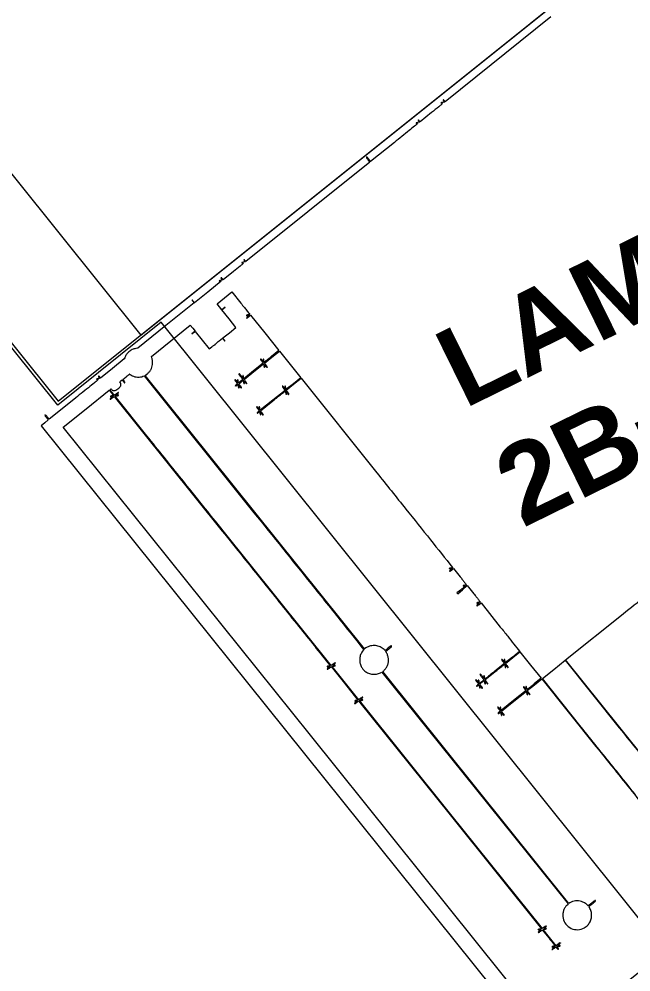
# Model space of a CAD drawing. Header units: metres. Extents: x 7511866 to 7512109, y 4692276 to 4692509.
# Drawn here: x 7511933.81 to 7511944.92, y 4692361.01 to 4692378.33 of the extents above; entities that cross this region are included whole.
import ezdxf

# ---------------------------------------------------------------- set-up
doc = ezdxf.new("R2010")
doc.units = ezdxf.units.M
doc.layers.get('0').update_dxf_attribs({"lineweight": 0})
for name, color, linetype, lineweight, true_color in [('A - Bodrumi -1 Polyline_Pen_No__23', 7, 'Continuous', 0, 0xff6600), ('A - Kati karakteristik polyline_Pen_No__8', 7, 'Continuous', 0, 0xa80f02), ('A - objekti 1 gjendja faktike_Pen_No__3', 7, 'Continuous', 0, 0xff6600)]:
    doc.layers.add(name, color=color, linetype=linetype, lineweight=lineweight, true_color=true_color)
doc.layers.add('ll-cde-shtyllat', color=7, linetype='Continuous', lineweight=0)
doc.styles.add('GENERATED_STYLE_1', font='arialbd.ttf')

# ---------------------------------------------------------------- blocks, each defined once
blk = doc.blocks.new('A$C51214811')
for points in [[(1.85, 265.68), (1.85, 224.61), (1.42, 224.61, 0.01883), (1.26, 224.6, 0.03053), (1.12, 224.58, 0.031449), (1.02, 224.56, 0.322437), (1, 224.52, 0.322621), (1.02, 224.49, 0.031364), (1.12, 224.46, 0.03048), (1.26, 224.44, 0.018798), (1.42, 224.44), (1.85, 224.44), (1.59, 223.99, 0.005), (1.49, 223.81, 0.007254), (1.41, 223.65, 0.004036), (1.35, 223.52, 0.112633), (1.34, 223.48, 0.342162), (1.38, 223.43, 0.178914), (1.47, 223.44, 0.082515), (1.59, 223.52, 0.057668), (1.7, 223.66, -0.696987), (1.78, 223.64, -0.029387), (1.82, 223.21, -0.007916), (1.84, 222.22, -0.000528), (1.84, 219.38), (1.85, 214.88), (1.42, 214.88, 0.01883), (1.26, 214.87, 0.03053), (1.12, 214.85, 0.031449), (1.02, 214.83, 0.322437), (1, 214.79, 0.323995), (1.02, 214.76, 0.030733), (1.13, 214.73, 0.030109), (1.26, 214.72, 0.018556), (1.43, 214.71), (1.86, 214.71), (1.6, 214.26, 0.004646), (1.41, 213.92, 0.058875), (1.35, 213.78, 0.283732), (1.37, 213.72, 0.184762), (1.44, 213.69, 0.147992), (1.5, 213.71, 0.039692), (1.56, 213.76, 0.036605), (1.63, 213.84, 0.030774), (1.7, 213.93, -0.739207), (1.79, 213.9, -0.006027), (1.82, 212.78, -0.003734), (1.84, 210.7, -0.000269), (1.84, 204.92), (1.85, 195.67), (0.91, 195.67, 0.003525), (0.35, 195.67, 0.03688), (0.13, 195.65, 0.135392), (0.03, 195.61, 0.271434), (0, 195.53, 0.216015), (0.06, 195.45, 0.087454), (0.18, 195.4, 0.034227), (0.42, 195.37, 0.004591), (0.94, 195.35), (1.85, 195.33), (1.85, 171.26), (1.85, 147.2), (1.42, 147.2, 0.01883), (1.26, 147.19, 0.03053), (1.12, 147.17, 0.031449), (1.02, 147.15, 0.322437), (1, 147.11, 0.323995), (1.02, 147.08, 0.030733), (1.13, 147.05, 0.030109), (1.26, 147.04, 0.018556), (1.43, 147.03), (1.86, 147.03), (1.6, 146.58, 0.004646), (1.41, 146.24, 0.058875), (1.35, 146.1, 0.283732), (1.37, 146.04, 0.184762), (1.44, 146.01, 0.147992), (1.5, 146.03, 0.039692), (1.56, 146.08, 0.036605), (1.63, 146.16, 0.030774), (1.7, 146.25, -0.682908), (1.78, 146.23, -0.037889), (1.82, 145.87, -0.008893), (1.84, 144.99, -0.000583), (1.84, 142.44), (1.85, 138.4), (1.42, 138.4, 0.014068), (1.21, 138.39, 0.058865), (1.09, 138.37, 0.122766), (1.02, 138.33, 0.200296), (1, 138.27, 0.199703), (1.02, 138.21, 0.122981), (1.09, 138.17, 0.059108), (1.21, 138.15, 0.014185), (1.42, 138.15), (1.84, 138.15), (1.59, 137.72, 0.025904), (1.42, 137.4, 0.148185), (1.39, 137.21, 0.571902), (1.47, 137.18, 0.057424), (1.65, 137.35), (1.84, 137.6), (1.84, 132.42), (1.85, 127.24), (1.23, 127.21), (0.62, 127.18), (1.23, 127.17), (1.85, 127.15), (1.85, 116.2), (1.85, 105.24), (1.56, 104.71, 0.065452), (1.14, 103.64, 0.062902), (1.02, 102.48, 0.064063), (1.18, 101.35, 0.073024), (1.63, 100.34), (1.85, 100), (1.85, 95.38), (1.85, 90.77), (1.42, 90.77, 0.014068), (1.21, 90.77, 0.058865), (1.09, 90.74, 0.122766), (1.02, 90.7, 0.200296), (1, 90.64, 0.188641), (1.02, 90.59, 0.12648), (1.08, 90.55, 0.063857), (1.2, 90.52, 0.016668), (1.38, 90.52, -0.015671), (1.53, 90.51, -0.02567), (1.65, 90.5, -0.023434), (1.74, 90.48, -0.342127), (1.76, 90.45, -0.111035), (1.75, 90.41, -0.00754), (1.7, 90.31, -0.010506), (1.63, 90.19, -0.007675), (1.55, 90.05, 0.008462), (1.4, 89.79, 0.082221), (1.35, 89.67, 0.306756), (1.38, 89.61, 0.143541), (1.46, 89.59, 0.140065), (1.52, 89.6, 0.048038), (1.59, 89.65, 0.04323), (1.65, 89.73, 0.038085), (1.71, 89.82, -0.767315), (1.79, 89.8, -0.003189), (1.82, 88.42, -0.003051), (1.84, 86.05, -0.000311), (1.84, 80.43), (1.85, 70.81), (0.95, 70.81, 0.003739), (0.42, 70.8, 0.038603), (0.21, 70.78, 0.141275), (0.11, 70.74, 0.263156), (0.08, 70.66, 0.210759), (0.14, 70.58, 0.090295), (0.26, 70.53, 0.03574), (0.49, 70.5, 0.004945), (0.98, 70.49), (1.84, 70.46), (1.86, 69.09), (1.89, 67.72), (129.36, 67.7), (256.83, 67.68)], [(443.31, 173.75, -0.000001), (443.33, 190.23, -0.415883)], [(249.62, 140.26, -0.000004), (249.61, 132.5, -0.413589)], [(245.75, 72.67), (126.08, 72.67), (6.41, 72.67), (6.41, 81.59), (6.41, 90.52), (7.43, 90.52, -0.003108), (7.82, 90.51, -0.00518), (8.15, 90.51, -0.001078), (8.43, 90.5, -0.403284), (8.44, 90.48, -0.118776), (8.44, 90.46, -0.002401), (8.38, 90.35, -0.005535), (8.31, 90.23, -0.003675), (8.23, 90.08, 0.007693), (8.08, 89.8, 0.071345), (8.03, 89.68, 0.277268), (8.06, 89.61, 0.174892), (8.13, 89.59, 0.174943), (8.19, 89.61, 0.032609), (8.26, 89.68, 0.031428), (8.35, 89.78, 0.024173), (8.43, 89.9), (8.61, 90.22), (8.61, 89.65, 0.013289), (8.62, 89.43, 0.023467), (8.64, 89.24, 0.020767), (8.66, 89.11, 0.347374), (8.7, 89.08, 0.362465), (8.73, 89.11, 0.015687), (8.76, 89.28, 0.019442), (8.78, 89.51, 0.009838), (8.78, 89.8), (8.78, 90.52), (61.11, 90.52, -0.000114), (81.17, 90.51, -0.00019), (98.06, 90.5, -0.000001), (113.4, 90.48, -0.426088), (113.43, 90.45, -0.10382), (113.42, 90.41, -0.007062), (113.37, 90.31, -0.009869), (113.3, 90.19, -0.007234), (113.22, 90.05, 0.009059), (113.07, 89.8, 0.07668), (113.02, 89.67, 0.284194), (113.04, 89.61, 0.169831), (113.12, 89.59, 0.174943), (113.17, 89.61, 0.032609), (113.25, 89.68, 0.031428), (113.34, 89.78, 0.024173), (113.41, 89.9), (113.6, 90.22), (113.6, 89.65, 0.013289), (113.61, 89.43, 0.023467), (113.63, 89.24, 0.020767), (113.65, 89.11, 0.347374), (113.69, 89.08, 0.362465), (113.72, 89.11, 0.015687), (113.75, 89.28, 0.019442), (113.77, 89.51, 0.009838), (113.77, 89.8), (113.77, 90.52), (120.29, 90.52), (126.82, 90.52), (126.6, 90.14, 0.009739), (126.51, 89.99, 0.012571), (126.44, 89.85, 0.010376), (126.39, 89.73, 0.10017), (126.38, 89.68, 0.236673), (126.41, 89.61, 0.292619), (126.48, 89.6, 0.096763), (126.6, 89.69, 0.034999), (126.72, 89.86), (126.88, 90.14), (126.88, 89.61, 0.009996), (126.89, 89.34, 0.048921), (126.91, 89.19, 0.110787), (126.95, 89.11, 0.227124), (127.01, 89.08, 0.266366), (127.07, 89.12, 0.088943), (127.11, 89.22, 0.037256), (127.13, 89.42, 0.00643), (127.14, 89.8), (127.14, 90.52), (171.42, 90.52), (215.71, 90.52), (215.46, 90.09, 0.003297), (215.27, 89.76, 0.068328), (215.22, 89.65, 0.358977), (215.25, 89.61, 0.11016), (215.33, 89.59, 0.154657), (215.39, 89.6, 0.042934), (215.46, 89.67, 0.039003), (215.54, 89.76, 0.032366), (215.61, 89.86), (215.76, 90.14), (215.78, 89.61, 0.011248), (215.8, 89.35, 0.045136), (215.83, 89.2, 0.089857), (215.87, 89.11, 0.239244), (215.93, 89.08, 0.277003), (215.99, 89.12, 0.080338), (216.03, 89.22, 0.035677), (216.05, 89.43, 0.006644), (216.05, 89.8), (216.05, 90.52), (219.18, 90.52, -0.001899), (220.38, 90.51, -0.003172), (221.39, 90.5, -0.000406), (222.29, 90.48, -0.41999), (222.31, 90.45, -0.10382), (222.3, 90.41, -0.007062), (222.25, 90.31, -0.009869), (222.18, 90.19, -0.007234), (222.1, 90.05, 0.009059), (221.95, 89.8, 0.07668), (221.9, 89.67, 0.284194), (221.92, 89.61, 0.169831), (222, 89.59, 0.174943), (222.05, 89.61, 0.032609), (222.13, 89.68, 0.031428), (222.22, 89.78, 0.024173), (222.29, 89.9), (222.48, 90.22), (222.48, 89.65, 0.013289), (222.49, 89.43, 0.023467), (222.51, 89.24, 0.020767), (222.53, 89.11, 0.347374), (222.57, 89.08, 0.362465), (222.6, 89.11, 0.015687), (222.63, 89.28, 0.019442), (222.65, 89.51, 0.009838), (222.65, 89.8), (222.65, 90.52), (223.16, 90.52, 0.010614), (223.42, 90.52, 0.050675), (223.56, 90.54, 0.113455), (223.64, 90.58, 0.222027), (223.67, 90.64, 0.20224), (223.64, 90.7, 0.122046), (223.57, 90.74, 0.058076), (223.45, 90.77, 0.013696), (223.24, 90.77), (222.81, 90.77), (223.02, 91.16, 0.011597), (223.11, 91.32, 0.014102), (223.18, 91.47, 0.012683), (223.23, 91.6, 0.089272), (223.24, 91.67, 0.194214), (223.21, 91.76, 0.365208), (223.14, 91.77, 0.095449), (223.02, 91.65, 0.025602), (222.89, 91.43), (222.69, 91.07), (222.67, 91.68, 0.009543), (222.63, 92.25, 0.600354), (222.56, 92.28, 0.220443), (222.49, 92.14, 0.008078), (222.48, 91.53), (222.48, 90.77), (219.31, 90.77), (216.14, 90.77), (216.39, 91.23, 0.022225), (216.57, 91.57, 0.222541), (216.57, 91.73, 0.536942), (216.48, 91.74, 0.030691), (216.27, 91.48), (216.06, 91.17), (216.04, 91.69, 0.014871), (216, 92.16, 0.612674), (215.92, 92.19, 0.191836), (215.85, 92.04, 0.010594), (215.82, 91.49), (215.79, 90.77), (171.51, 90.77), (127.22, 90.77), (127.49, 91.2, 0.01381), (127.61, 91.41, 0.043872), (127.67, 91.55, 0.073891), (127.69, 91.65, 0.205667), (127.66, 91.72, 0.225295), (127.61, 91.74, 0.149746), (127.55, 91.71, 0.067791), (127.47, 91.63, 0.017688), (127.37, 91.48), (127.18, 91.15), (127.14, 91.68, 0.012564), (127.09, 92.18, 0.568272), (127.01, 92.22, 0.22225), (126.93, 92.08, 0.00922), (126.9, 91.51), (126.88, 90.77), (120.4, 90.77), (113.93, 90.77), (114.14, 91.16, 0.011597), (114.23, 91.32, 0.014102), (114.3, 91.47, 0.012683), (114.35, 91.6, 0.089272), (114.36, 91.67, 0.194214), (114.33, 91.76, 0.365208), (114.26, 91.77, 0.095449), (114.14, 91.65, 0.025602), (114.01, 91.43), (113.81, 91.07), (113.79, 91.68, 0.009543), (113.75, 92.25, 0.600354), (113.68, 92.28, 0.220443), (113.61, 92.14, 0.008078), (113.6, 91.53), (113.6, 90.77), (61.28, 90.77, -0.00006), (41.21, 90.77, -0.000101), (24.32, 90.78), (8.97, 90.79, -0.414025), (8.95, 90.8, -0.118776), (8.96, 90.83, -0.002401), (9.01, 90.94, -0.005535), (9.08, 91.06, -0.003675), (9.16, 91.21, 0.021224), (9.38, 91.62, 0.269191), (9.36, 91.79, 0.509183), (9.25, 91.79, 0.024444), (9.01, 91.43), (8.79, 91.07), (8.79, 91.68, 0.012164), (8.78, 91.92, 0.02208), (8.76, 92.12, 0.018882), (8.73, 92.27, 0.351751), (8.7, 92.29, 0.365646), (8.66, 92.26, 0.014491), (8.64, 92.08, 0.018502), (8.62, 91.84, 0.009164), (8.61, 91.53), (8.61, 90.77), (7.51, 90.77), (6.41, 90.77), (6.41, 91, -0.040561), (6.42, 91.13, -0.180759), (6.46, 91.2, -0.145401), (6.54, 91.23, -0.023462), (6.7, 91.24, 0.116545), (7.14, 91.35, 0.131991), (7.45, 91.65, 0.097119), (7.64, 92.14, 0.042288), (7.7, 92.84, 0.034894), (7.66, 93.58, 0.092165), (7.49, 94.09, 0.128781), (7.19, 94.4, 0.106049), (6.76, 94.55), (6.41, 94.6), (6.41, 95.05), (6.41, 95.51), (7.01, 95.51, 0.008455), (7.31, 95.51, 0.044348), (7.48, 95.53, 0.103378), (7.57, 95.57, 0.241448), (7.6, 95.64, 0.241448), (7.57, 95.7, 0.103378), (7.48, 95.74, 0.044348), (7.31, 95.76, 0.008455), (7.01, 95.76), (6.41, 95.76), (6.41, 97.07, -0.00243), (6.42, 97.86, -0.026132), (6.44, 98.18, -0.082684), (6.48, 98.33, -0.289338), (6.56, 98.38, 0.082327), (6.65, 98.4, 0.009465), (6.85, 98.47, 0.011203), (7.08, 98.56, 0.008916), (7.32, 98.67, 0.054982), (8.02, 99.11, 0.04513), (8.67, 99.72, 0.04585), (9.18, 100.42, 0.063026), (9.49, 101.13), (9.59, 101.47), (62.78, 101.49, -0.000076), (90.48, 101.5, -0.000422), (105.33, 101.49, -0.000018), (115.92, 101.47, -0.339554), (116, 101.41, -0.005474), (116.02, 101.35, -0.000736), (116.05, 101.21, -0.00085), (116.09, 101.05, -0.000716), (116.13, 100.88, 0.075333), (116.57, 99.77, 0.069307), (117.33, 98.81, 0.068572), (118.33, 98.08, 0.070968), (119.48, 97.67, 0.015857), (119.99, 97.58, 0.036107), (120.37, 97.55, 0.036146), (120.76, 97.58, 0.015922), (121.26, 97.67, 0.07402), (122.43, 98.1, 0.069028), (123.45, 98.87, 0.070107), (124.21, 99.87, 0.08096), (124.62, 101), (124.72, 101.52), (169.79, 101.52), (214.85, 101.52), (214.91, 101.06, 0.049373), (215.12, 100.1, 0.055087), (215.52, 99.24, 0.056018), (216.09, 98.5, 0.054161), (216.81, 97.89, 0.117409), (218.72, 97.18, 0.118347), (220.74, 97.41, 0.117745), (222.44, 98.54, 0.115387), (223.46, 100.32, 0.047135), (223.57, 100.85, 0.02604), (223.61, 101.52, 0.02604), (223.57, 102.18, 0.047135), (223.46, 102.71, 0.069468), (222.93, 103.88, 0.073909), (222.1, 104.83, 0.07304), (221.02, 105.5, 0.065541), (219.76, 105.87), (219.44, 105.92), (219.42, 107.25, 0.002694), (219.4, 108.02, 0.024341), (219.37, 108.36, 0.063775), (219.33, 108.54, 0.25553), (219.25, 108.61, 0.334728), (219.16, 108.57, 0.089588), (219.12, 108.42, 0.025535), (219.1, 108.1, 0.002236), (219.1, 107.28), (219.1, 105.92), (218.78, 105.87, 0.02866), (218.27, 105.77, 0.022722), (217.74, 105.59, 0.023102), (217.23, 105.38, 0.034985), (216.82, 105.14, 0.051402), (216.12, 104.56, 0.054904), (215.56, 103.86, 0.053237), (215.16, 103.03, 0.043644), (214.91, 102.09), (214.86, 101.77), (169.81, 101.77), (124.77, 101.77), (124.77, 102, 0.043873), (124.73, 102.39, 0.015954), (124.62, 102.92, 0.016173), (124.46, 103.45, 0.036222), (124.31, 103.85, 0.059134), (123.74, 104.73, 0.060864), (122.98, 105.44, 0.060105), (122.06, 105.96, 0.055235), (121.03, 106.27), (120.54, 106.36), (120.54, 107.53, 0.002456), (120.54, 108.27, 0.0333), (120.51, 108.54, 0.12777), (120.46, 108.66, 0.234011), (120.37, 108.71, 0.234211), (120.28, 108.66, 0.127626), (120.22, 108.54, 0.033257), (120.2, 108.27, 0.002451), (120.2, 107.53), (120.2, 106.35), (119.84, 106.3, 0.034899), (119.1, 106.13, 0.041812), (118.43, 105.87, 0.042614), (117.83, 105.5, 0.038779), (117.28, 105.03, 0.040409), (116.78, 104.44, 0.046108), (116.4, 103.79, 0.045737), (116.14, 103.09, 0.038678), (116, 102.31), (115.95, 101.77), (62.83, 101.77), (9.71, 101.77), (9.71, 102.56, 0.040449), (9.64, 103.44, 0.051453), (9.43, 104.23, 0.052465), (9.06, 104.94, 0.044668), (8.54, 105.61, 0.036789), (8.19, 105.93, 0.022927), (7.73, 106.26, 0.023018), (7.25, 106.54, 0.040952), (6.83, 106.72), (6.41, 106.86), (6.41, 114.42), (6.41, 121.99), (7.56, 121.99), (8.7, 121.99), (8.71, 121.37), (8.73, 120.76), (8.76, 121.37), (8.79, 121.99), (12.17, 121.99), (15.55, 121.99), (15.55, 123.03, -0.006315), (15.56, 123.5, -0.015851), (15.58, 123.84, -0.016392), (15.61, 124.08, -0.159118), (15.65, 124.17, 0.049631), (15.7, 124.23, 0.147822), (15.71, 124.27, 0.147822), (15.7, 124.32, 0.049631), (15.65, 124.37, -0.167375), (15.6, 124.47, -0.012894), (15.57, 124.77, -0.01311), (15.56, 125.2, -0.004509), (15.55, 125.81), (15.55, 127.15), (16.16, 127.17), (16.78, 127.18), (16.16, 127.21), (15.55, 127.24), (15.55, 129.82), (15.55, 132.39), (12.17, 132.39), (8.78, 132.39), (8.77, 133.01), (8.75, 133.62), (8.72, 133.01), (8.69, 132.39), (7.55, 132.39), (6.41, 132.39), (6.41, 135.27), (6.41, 138.15), (10.77, 138.15, -0.000724), (12.44, 138.14, -0.001208), (13.85, 138.14, -0.000059), (15.11, 138.13, -0.411883), (15.13, 138.11, -0.118776), (15.12, 138.09, -0.002401), (15.07, 137.98, -0.005535), (15, 137.85, -0.003675), (14.92, 137.71, 0.021224), (14.7, 137.3, 0.269191), (14.72, 137.13, 0.509183), (14.83, 137.13, 0.024444), (15.07, 137.49), (15.29, 137.85), (15.29, 137.24, 0.012164), (15.3, 137, 0.02208), (15.32, 136.8, 0.018882), (15.35, 136.65, 0.351751), (15.38, 136.62, 0.365646), (15.42, 136.65, 0.014491), (15.44, 136.84, 0.018502), (15.46, 137.08, 0.009164), (15.47, 137.39), (15.47, 138.15), (22.32, 138.15), (29.17, 138.15), (29.17, 135.31, -0.002098), (29.17, 134.23, -0.003503), (29.15, 133.31, -0.000495), (29.13, 132.51, -0.419262), (29.11, 132.48, -0.10382), (29.07, 132.49, -0.007062), (28.96, 132.54, -0.009869), (28.84, 132.61, -0.007234), (28.71, 132.69, 0.009059), (28.45, 132.84, 0.07668), (28.33, 132.89, 0.284194), (28.27, 132.87, 0.169831), (28.24, 132.79, 0.174943), (28.26, 132.74, 0.032609), (28.33, 132.66, 0.031428), (28.44, 132.58, 0.024173), (28.56, 132.5), (28.87, 132.31), (28.3, 132.31, 0.008975), (28.01, 132.31, 0.045684), (27.85, 132.28, 0.104993), (27.76, 132.24, 0.2369), (27.73, 132.18, 0.266366), (27.77, 132.12, 0.088943), (27.87, 132.08, 0.037256), (28.07, 132.06, 0.00643), (28.45, 132.06), (29.17, 132.06), (29.17, 128.28), (29.17, 124.51), (28.8, 124.73, 0.009739), (28.65, 124.81, 0.012571), (28.51, 124.88, 0.010376), (28.39, 124.94, 0.10017), (28.33, 124.95, 0.236673), (28.26, 124.91, 0.292619), (28.25, 124.84, 0.096763), (28.35, 124.73, 0.034999), (28.52, 124.61), (28.79, 124.44), (27.97, 124.44, 0.003998), (27.46, 124.44, 0.046613), (27.26, 124.42, 0.162038), (27.18, 124.36, 0.183401), (27.14, 124.27, 0.212584), (27.18, 124.18, 0.142907), (27.29, 124.13, 0.038318), (27.52, 124.11, 0.002988), (28.16, 124.1), (29.17, 124.1), (29.17, 123.3, -0.007403), (29.17, 122.99, -0.012304), (29.15, 122.73, -0.005939), (29.13, 122.52, -0.386439), (29.11, 122.5, -0.111035), (29.07, 122.51, -0.00754), (28.96, 122.56, -0.010506), (28.84, 122.63, -0.007675), (28.71, 122.71, 0.00846), (28.44, 122.86, 0.082579), (28.32, 122.9, 0.307657), (28.27, 122.88, 0.142341), (28.24, 122.79, 0.168972), (28.26, 122.73, 0.03918), (28.33, 122.66, 0.036138), (28.44, 122.57, 0.0286), (28.56, 122.5), (28.87, 122.33), (28.3, 122.33, 0.009031), (28.01, 122.32, 0.045588), (27.85, 122.3, 0.104163), (27.76, 122.26, 0.236978), (27.73, 122.2, 0.266366), (27.77, 122.14, 0.088943), (27.87, 122.1, 0.037256), (28.07, 122.08, 0.00643), (28.45, 122.07), (29.17, 122.07), (29.17, 121.61, 0.01212), (29.18, 121.38, 0.054498), (29.2, 121.24, 0.118311), (29.24, 121.17, 0.211442), (29.3, 121.14, 0.202455), (29.36, 121.17, 0.121964), (29.4, 121.24, 0.057989), (29.42, 121.36, 0.013655), (29.42, 121.57), (29.42, 122), (29.8, 121.78, 0.022251), (30.06, 121.65, 0.053466), (30.26, 121.58, 0.105612), (30.39, 121.58, 0.358625), (30.44, 121.64, 0.209335), (30.42, 121.67, 0.022051), (30.35, 121.73, 0.024308), (30.25, 121.8, 0.017141), (30.14, 121.87), (29.84, 122.03), (30.36, 122.07, 0.015897), (30.58, 122.1, 0.028466), (30.76, 122.13, 0.03066), (30.88, 122.17, 0.221727), (30.93, 122.22, 0.394072), (30.9, 122.27, 0.061095), (30.79, 122.3, 0.029435), (30.57, 122.32, 0.006363), (30.19, 122.33), (29.42, 122.33), (29.42, 123.21), (29.42, 124.1), (29.84, 123.85, 0.012763), (30.13, 123.68, 0.067597), (30.31, 123.61, 0.21343), (30.4, 123.63, 0.244789), (30.44, 123.71, 0.180386), (30.42, 123.76, 0.035725), (30.35, 123.83, 0.033672), (30.24, 123.91, 0.025766), (30.12, 123.98), (29.81, 124.15), (30.38, 124.17, 0.011728), (30.84, 124.2, 0.282752), (30.93, 124.28, 0.513051), (30.89, 124.35, 0.013135), (30.45, 124.36, -0.009248), (30.24, 124.36, -0.008086), (30.02, 124.37, -0.008156), (29.82, 124.39, -0.023865), (29.69, 124.41), (29.42, 124.46), (29.42, 128.22), (29.42, 131.99), (29.82, 131.77, 0.011597), (29.97, 131.68, 0.014102), (30.13, 131.61, 0.012683), (30.26, 131.56, 0.089272), (30.32, 131.55, 0.18104), (30.41, 131.58, 0.365083), (30.43, 131.65, 0.111398), (30.32, 131.76, 0.034758), (30.13, 131.87), (29.82, 132.01), (30.36, 132.06, 0.01551), (30.58, 132.08, 0.028269), (30.75, 132.12, 0.030562), (30.88, 132.16, 0.222764), (30.93, 132.2, 0.394072), (30.9, 132.25, 0.061095), (30.79, 132.29, 0.029435), (30.57, 132.3, 0.006363), (30.19, 132.31), (29.42, 132.31), (29.42, 135.23), (29.42, 138.15), (34.59, 138.15), (39.75, 138.15), (39.75, 135.26), (39.75, 132.38), (39.43, 132.57, -0.004855), (39.3, 132.65, -0.005537), (39.18, 132.72, -0.005042), (39.08, 132.79, -0.030884), (39.03, 132.83, 0.094374), (38.94, 132.89, 0.116251), (38.84, 132.9, 0.159083), (38.76, 132.86, 0.211125), (38.73, 132.8, 0.175744), (38.75, 132.74, 0.030637), (38.83, 132.67, 0.030019), (38.93, 132.58, 0.022931), (39.05, 132.5), (39.37, 132.32), (38.79, 132.31, 0.009126), (38.51, 132.31, 0.039013), (38.35, 132.29, 0.08811), (38.26, 132.25, 0.348167), (38.24, 132.2, 0.245891), (38.3, 132.15, 0.029679), (38.45, 132.12, 0.024548), (38.68, 132.09, 0.009086), (39.01, 132.07), (39.75, 132.05), (39.75, 127.23), (39.75, 122.41), (39.29, 122.67, 0.013355), (39.08, 122.78, 0.038063), (38.93, 122.84, 0.059741), (38.82, 122.86, 0.278577), (38.77, 122.83, 0.076687), (38.74, 122.76, 0.251534), (38.75, 122.71, 0.069626), (38.82, 122.66, 0.002903), (39.07, 122.51), (39.37, 122.33), (38.79, 122.33, 0.009032), (38.51, 122.32, 0.039072), (38.35, 122.3, 0.089232), (38.26, 122.27, 0.348622), (38.24, 122.22, 0.245891), (38.3, 122.17, 0.029679), (38.45, 122.14, 0.024548), (38.68, 122.11, 0.009086), (39.01, 122.09), (39.75, 122.07), (39.75, 121.6, 0.017228), (39.75, 121.43, 0.028058), (39.77, 121.28, 0.027297), (39.8, 121.17, 0.331536), (39.83, 121.14, 0.324203), (39.86, 121.17, 0.030638), (39.89, 121.27, 0.030052), (39.91, 121.41, 0.018519), (39.92, 121.57, -0.013899), (39.92, 121.74, -0.025446), (39.93, 121.87, -0.02668), (39.95, 121.96, -0.467856), (39.98, 121.97, -0.005811), (40.02, 121.95, -0.000383), (40.14, 121.89, -0.000554), (40.28, 121.82, -0.000414), (40.44, 121.74, 0.035984), (40.7, 121.63, 0.100963), (40.89, 121.6, 0.569766), (40.92, 121.66, 0.111292), (40.82, 121.77, -0.006043), (40.51, 121.96, -0.33335), (40.48, 122.02, -0.322883), (40.54, 122.06, -0.005843), (40.91, 122.07, 0.010086), (41.18, 122.08, 0.048769), (41.33, 122.1, 0.109555), (41.41, 122.14, 0.227288), (41.44, 122.2, 0.273642), (41.4, 122.26, 0.084509), (41.29, 122.3, 0.035355), (41.08, 122.32, 0.005946), (40.68, 122.33), (39.92, 122.33), (39.92, 127.15, -0.001233), (39.92, 129, -0.002058), (39.93, 130.55, -0.000171), (39.95, 131.94, -0.422362), (39.98, 131.97, -0.10382), (40.02, 131.96, -0.007062), (40.12, 131.91, -0.009869), (40.25, 131.84, -0.007234), (40.38, 131.76, 0.028609), (40.74, 131.57, 0.215036), (40.92, 131.56, 0.550574), (40.94, 131.66, 0.037328), (40.66, 131.88), (40.38, 132.05), (40.91, 132.05, 0.010038), (41.18, 132.06, 0.04885), (41.33, 132.08, 0.11021), (41.41, 132.12, 0.227201), (41.44, 132.18, 0.273642), (41.4, 132.25, 0.084509), (41.29, 132.28, 0.035355), (41.08, 132.3, 0.005946), (40.68, 132.31), (39.92, 132.31), (39.92, 135.22), (39.92, 138.13), (76.65, 138.09, -0.000037), (90.74, 138.07, -0.000061), (102.62, 138.06, -0.000001), (113.4, 138.04, -0.0589), (113.45, 138.03, -0.451332), (113.46, 138.01, -0.016809), (113.42, 137.91, -0.020482), (113.35, 137.77, -0.011655), (113.26, 137.62, 0.008779), (113.16, 137.46, 0.01176), (113.08, 137.31, 0.009021), (113.02, 137.18, 0.11028), (113.01, 137.13, 0.290106), (113.05, 137.06, 0.247719), (113.14, 137.07, 0.087242), (113.28, 137.18, 0.040002), (113.41, 137.37), (113.59, 137.68), (113.6, 137.1, 0.009126), (113.6, 136.83, 0.039013), (113.62, 136.66, 0.08811), (113.66, 136.58, 0.348167), (113.71, 136.56, 0.245891), (113.76, 136.61, 0.029679), (113.79, 136.77, 0.024548), (113.82, 137, 0.009086), (113.84, 137.33), (113.86, 138.06), (116.99, 138.06, -0.001528), (118.19, 138.06, -0.002548), (119.2, 138.05, -0.000262), (120.1, 138.03, -0.409141), (120.12, 138.01, -0.112389), (120.11, 137.98, -0.003975), (120.05, 137.85, -0.007185), (119.97, 137.71, -0.004948), (119.89, 137.55, 0.025653), (119.69, 137.16, 0.509405), (119.75, 137.06, 0.265415), (119.91, 137.13, 0.02195), (120.17, 137.52, -0.706671), (120.21, 137.51, -0.026732), (120.23, 137.27, -0.012234), (120.24, 136.81, -0.002382), (120.22, 135.97), (120.18, 134.26), (120.37, 134.26), (120.57, 134.26), (120.51, 136.16), (120.46, 138.06), (123.63, 138.06, -0.001875), (124.84, 138.06, -0.003132), (125.87, 138.04, -0.000395), (126.77, 138.02, -0.420077), (126.8, 138, -0.10382), (126.79, 137.96, -0.007062), (126.73, 137.85, -0.009869), (126.67, 137.73, -0.007234), (126.59, 137.6, 0.028609), (126.39, 137.24, 0.215036), (126.39, 137.05, 0.550574), (126.49, 137.04, 0.037328), (126.71, 137.32), (126.88, 137.6), (126.88, 137.07, 0.010038), (126.89, 136.8, 0.04885), (126.91, 136.65, 0.11021), (126.95, 136.57, 0.227201), (127.01, 136.54, 0.275826), (127.08, 136.58, 0.083163), (127.11, 136.69, 0.034798), (127.13, 136.9, 0.005809), (127.14, 137.31), (127.14, 138.09), (136.51, 138.03, -0.000237), (140.1, 138, -0.000393), (143.13, 137.98, -0.000009), (145.87, 137.95, -0.196554), (145.9, 137.94, -0.198668), (145.91, 137.92, -0.000102), (145.91, 137.12, -0.001342), (145.91, 136.22, -0.000815), (145.9, 135.16), (145.88, 132.4), (145.48, 132.65, 0.008772), (145.32, 132.75, 0.011749), (145.17, 132.83, 0.009014), (145.04, 132.89, 0.110108), (144.99, 132.9, 0.290106), (144.92, 132.86, 0.247719), (144.92, 132.77, 0.087242), (145.04, 132.63, 0.040002), (145.22, 132.5), (145.54, 132.32), (144.96, 132.31, 0.009126), (144.68, 132.31, 0.039013), (144.52, 132.29, 0.08811), (144.44, 132.25, 0.348167), (144.42, 132.2, 0.245891), (144.47, 132.15, 0.029679), (144.63, 132.12, 0.024548), (144.86, 132.09, 0.009086), (145.19, 132.07), (145.92, 132.05), (145.92, 128.29, -0.000839), (145.92, 126.85, -0.001399), (145.91, 125.63, -0.000079), (145.9, 124.54, -0.411502), (145.89, 124.53, -0.118776), (145.86, 124.53, -0.002401), (145.75, 124.59, -0.005535), (145.63, 124.66, -0.003675), (145.48, 124.74, 0.011167), (145.33, 124.82, 0.013731), (145.19, 124.89, 0.012176), (145.07, 124.94, 0.090598), (145.01, 124.95, 0.192997), (144.93, 124.92, 0.340288), (144.92, 124.85, 0.109392), (145.01, 124.74, 0.035201), (145.18, 124.63), (145.45, 124.48), (144.65, 124.44, 0.00615), (144.23, 124.41, 0.03259), (144.01, 124.38, 0.069608), (143.89, 124.34, 0.27819), (143.85, 124.27, 0.308769), (143.89, 124.21, 0.05719), (144.04, 124.17, 0.026199), (144.33, 124.14, 0.004167), (144.88, 124.12), (145.92, 124.1), (145.92, 123.25), (145.92, 122.41), (145.46, 122.67, 0.013355), (145.25, 122.78, 0.038063), (145.1, 122.84, 0.059741), (145, 122.86, 0.278577), (144.95, 122.83, 0.076687), (144.91, 122.76, 0.251534), (144.93, 122.71, 0.069626), (144.99, 122.66, 0.002903), (145.24, 122.51), (145.54, 122.33), (144.97, 122.33, 0.008923), (144.67, 122.32, 0.04577), (144.51, 122.3, 0.10575), (144.43, 122.26, 0.236826), (144.4, 122.2, 0.273642), (144.43, 122.14, 0.084509), (144.54, 122.1, 0.035355), (144.75, 122.08, 0.005946), (145.16, 122.07), (145.92, 122.07), (145.92, 121.61, 0.017105), (145.93, 121.43, 0.027868), (145.94, 121.28, 0.026982), (145.97, 121.17, 0.332234), (146, 121.14, 0.324203), (146.04, 121.17, 0.030638), (146.06, 121.27, 0.030052), (146.08, 121.41, 0.018519), (146.09, 121.57, -0.013899), (146.09, 121.74, -0.025446), (146.11, 121.87, -0.02668), (146.13, 121.96, -0.467856), (146.15, 121.97, -0.005811), (146.19, 121.95, -0.000383), (146.31, 121.89, -0.000554), (146.46, 121.82, -0.000414), (146.62, 121.74, 0.035984), (146.87, 121.63, 0.100963), (147.07, 121.6, 0.569766), (147.1, 121.66, 0.111292), (146.99, 121.77, -0.006043), (146.68, 121.96, -0.33335), (146.66, 122.02, -0.322883), (146.71, 122.06, -0.005843), (147.08, 122.07, 0.010086), (147.35, 122.08, 0.048769), (147.5, 122.1, 0.109555), (147.58, 122.14, 0.227288), (147.61, 122.2, 0.273642), (147.57, 122.26, 0.084509), (147.46, 122.3, 0.035355), (147.25, 122.32, 0.005946), (146.85, 122.33), (146.09, 122.33), (146.09, 123.22), (146.09, 124.1), (146.54, 123.85, 0.005105), (146.87, 123.67, 0.05887), (147.01, 123.61, 0.273209), (147.07, 123.63, 0.194915), (147.1, 123.7, 0.175744), (147.08, 123.75, 0.030637), (147.01, 123.83, 0.030019), (146.91, 123.91, 0.022931), (146.79, 123.99), (146.47, 124.18), (147.04, 124.18, 0.013372), (147.26, 124.19, 0.023366), (147.45, 124.21, 0.020491), (147.58, 124.24, 0.346819), (147.61, 124.27, 0.327053), (147.59, 124.31, 0.029059), (147.48, 124.33, 0.029122), (147.34, 124.35, 0.017925), (147.17, 124.36, -0.009764), (146.97, 124.36, -0.007208), (146.76, 124.37, -0.007289), (146.56, 124.39, -0.01617), (146.41, 124.41), (146.09, 124.46), (146.09, 128.22, -0.001584), (146.09, 129.66, -0.002645), (146.11, 130.87, -0.000282), (146.13, 131.94, -0.421127), (146.15, 131.97, -0.10382), (146.19, 131.96, -0.007062), (146.3, 131.91, -0.009869), (146.42, 131.84, -0.007234), (146.55, 131.76, 0.028609), (146.91, 131.57, 0.215036), (147.1, 131.56, 0.550574), (147.11, 131.66, 0.037328), (146.83, 131.88), (146.55, 132.05), (147.08, 132.05, 0.010038), (147.35, 132.06, 0.04885), (147.5, 132.08, 0.11021), (147.58, 132.12, 0.227201), (147.61, 132.18, 0.273642), (147.57, 132.25, 0.084509), (147.46, 132.28, 0.035355), (147.25, 132.3, 0.005946), (146.85, 132.31), (146.09, 132.31), (146.09, 135.14), (146.09, 137.98), (151.25, 137.98), (156.41, 137.98), (156.41, 135.23, -0.001909), (156.41, 134.17, -0.003184), (156.39, 133.29, -0.000408), (156.38, 132.5, -0.407783), (156.35, 132.48, -0.112583), (156.32, 132.49, -0.005525), (156.21, 132.54, -0.008721), (156.07, 132.61, -0.006167), (155.93, 132.69, 0.019245), (155.78, 132.77, 0.026757), (155.64, 132.83, 0.02563), (155.53, 132.87, 0.20198), (155.48, 132.86, 0.236311), (155.43, 132.79, 0.203233), (155.46, 132.71, 0.07532), (155.58, 132.61, 0.017788), (155.8, 132.48), (156.11, 132.32), (155.54, 132.31, 0.009031), (155.25, 132.31, 0.045588), (155.09, 132.28, 0.104163), (155, 132.24, 0.236978), (154.97, 132.18, 0.266366), (155.01, 132.12, 0.088943), (155.11, 132.08, 0.037256), (155.31, 132.06, 0.00643), (155.69, 132.06), (156.41, 132.06), (156.41, 127.24), (156.41, 122.42), (155.97, 122.67, 0.014935), (155.78, 122.78, 0.03864), (155.63, 122.84, 0.056736), (155.52, 122.87, 0.222893), (155.45, 122.84, 0.261617), (155.44, 122.79, 0.12066), (155.47, 122.73, 0.060267), (155.56, 122.66, 0.019457), (155.7, 122.56), (156.03, 122.37), (155.5, 122.34, 0.011248), (155.24, 122.33, 0.045136), (155.09, 122.3, 0.089857), (155, 122.26, 0.239244), (154.97, 122.2, 0.277003), (155.01, 122.13, 0.080338), (155.12, 122.1, 0.035677), (155.32, 122.08, 0.006644), (155.69, 122.07), (156.41, 122.07), (156.41, 121.61, 0.01212), (156.42, 121.38, 0.054498), (156.44, 121.24, 0.118311), (156.48, 121.17, 0.211442), (156.54, 121.14, 0.201256), (156.6, 121.17, 0.122414), (156.64, 121.23, 0.058474), (156.66, 121.36, 0.013882), (156.66, 121.57), (156.66, 122), (157.03, 121.78, 0.016543), (157.18, 121.7, 0.018062), (157.33, 121.63, 0.017806), (157.47, 121.58, 0.080289), (157.55, 121.57, 0.020398), (157.64, 121.57, 0.386108), (157.66, 121.59, 0.183226), (157.65, 121.62, 0.006506), (157.55, 121.73, 0.032777), (157.48, 121.8, 0.022657), (157.39, 121.87, 0.022921), (157.3, 121.93, 0.042754), (157.22, 121.96, -0.223787), (157.19, 122, -0.426246), (157.21, 122.03, -0.047928), (157.33, 122.05, -0.006773), (157.57, 122.07, 0.014241), (158.05, 122.12, 0.584384), (158.08, 122.2, 0.206829), (157.94, 122.28, 0.009955), (157.38, 122.31), (156.66, 122.33), (156.66, 127.16), (156.66, 131.99), (157.04, 131.77, 0.015453), (157.19, 131.68, 0.017323), (157.35, 131.61, 0.016828), (157.48, 131.56, 0.083114), (157.56, 131.55, 0.026666), (157.64, 131.55, 0.392043), (157.66, 131.57, 0.170615), (157.65, 131.61, 0.007314), (157.55, 131.72, 0.032777), (157.48, 131.78, 0.022657), (157.39, 131.85, 0.022921), (157.3, 131.91, 0.042754), (157.22, 131.95, -0.223787), (157.19, 131.98, -0.426246), (157.21, 132.01, -0.047928), (157.33, 132.03, -0.006773), (157.57, 132.06, 0.014241), (158.05, 132.11, 0.584384), (158.08, 132.19, 0.206829), (157.94, 132.26, 0.009955), (157.38, 132.29), (156.66, 132.32), (156.66, 135.15), (156.66, 137.98), (182.85, 137.98, -0.000227), (192.89, 137.97, -0.000379), (201.34, 137.96, -0.000006), (209, 137.94, -0.425725)], [(201.78, 138.15, -0.000432), (197.73, 138.15, -0.000103), (191, 138.16, -0.000106), (183.27, 138.18, -0.000105), (175.51, 138.2), (156.66, 138.26), (156.66, 142.64), (156.66, 147.03), (182.85, 147.03, -0.000227), (192.89, 147.03, -0.000379)], [(201.34, 147.01, -0.000006), (209, 146.99, -0.425725)], [(209.11, 147.2), (182.89, 147.2), (156.66, 147.2), (156.66, 169.58, -0.000141), (156.67, 178.16, -0.000235)], [(156.67, 185.38, -0.000002), (156.68, 191.94, -0.41377)], [(249.91, 177.49, -0.000004), (249.93, 185.25, -0.413589)], [(312.55, 88.27, 0.000001), (312.54, 92.14, 0.000001), (312.53, 96.71)]]:
    blk.add_lwpolyline(points, format="xyb")

msp = doc.modelspace()

# ---------------------------------------------------------------- linework, layer by layer
at = {"layer": 'A - Bodrumi -1 Polyline_Pen_No__23', "color": 30, "linetype": 'Continuous', "lineweight": 20, "true_color": 0xff6600}
for points in [[(7511916.218, 4692401.416), (7511925.22, 4692382.997), (7511934.523, 4692371.382), (7511951.633, 4692385.087), (7511943.037, 4692395.819), (7511943.647, 4692396.307), (7511936.343, 4692411.251)], [(7511925.199, 4692382.931), (7511882.027, 4692361.832), (7511884.617, 4692356.531), (7511905.147, 4692366.564), (7511917.569, 4692341.147), (7511924.116, 4692344.347), (7511924.648, 4692343.684), (7511944.016, 4692359.288), (7511943.588, 4692359.823), (7511945.543, 4692361.394), (7511936.394, 4692372.817), (7511934.515, 4692371.312)]]:
    msp.add_lwpolyline(points, close=True, dxfattribs=at)
at = {"layer": 'A - Kati karakteristik polyline_Pen_No__8', "color": 14, "linetype": 'Continuous', "true_color": 0xa80f02}
msp.add_lwpolyline([(7511925.22, 4692382.997), (7511926.989, 4692383.862), (7511936.023, 4692372.584), (7511950.462, 4692384.149), (7511944.085, 4692392.11), (7511944.476, 4692392.423), (7511942.937, 4692394.344), (7511935.654, 4692409.245), (7511916.877, 4692400.068)], close=True, dxfattribs=at)

# ---------------------------------------------------------------- block references
at = {"layer": 'll-cde-shtyllat', "xscale": 0.05993101123899882, "yscale": 0.05993101123899882, "zscale": 0.05993101123899882, "rotation": 308.7325131062978}
msp.add_blockref('A$C51214811', (7511930.978, 4692368.487), dxfattribs=at)

# ---------------------------------------------------------------- texts
at = {"layer": 'A - objekti 1 gjendja faktike_Pen_No__3', "color": 0, "linetype": 'Continuous', "lineweight": 18, "insert": (7511942.967, 4692369.054), "char_height": 1.44603, "attachment_point": 7, "rotation": 26.2086, "style": 'GENERATED_STYLE_1'}
msp.add_mtext('\\A1;LAMELA B\\P2B+S+P+13+PH', dxfattribs=at)

doc.saveas('drawing.dxf')
